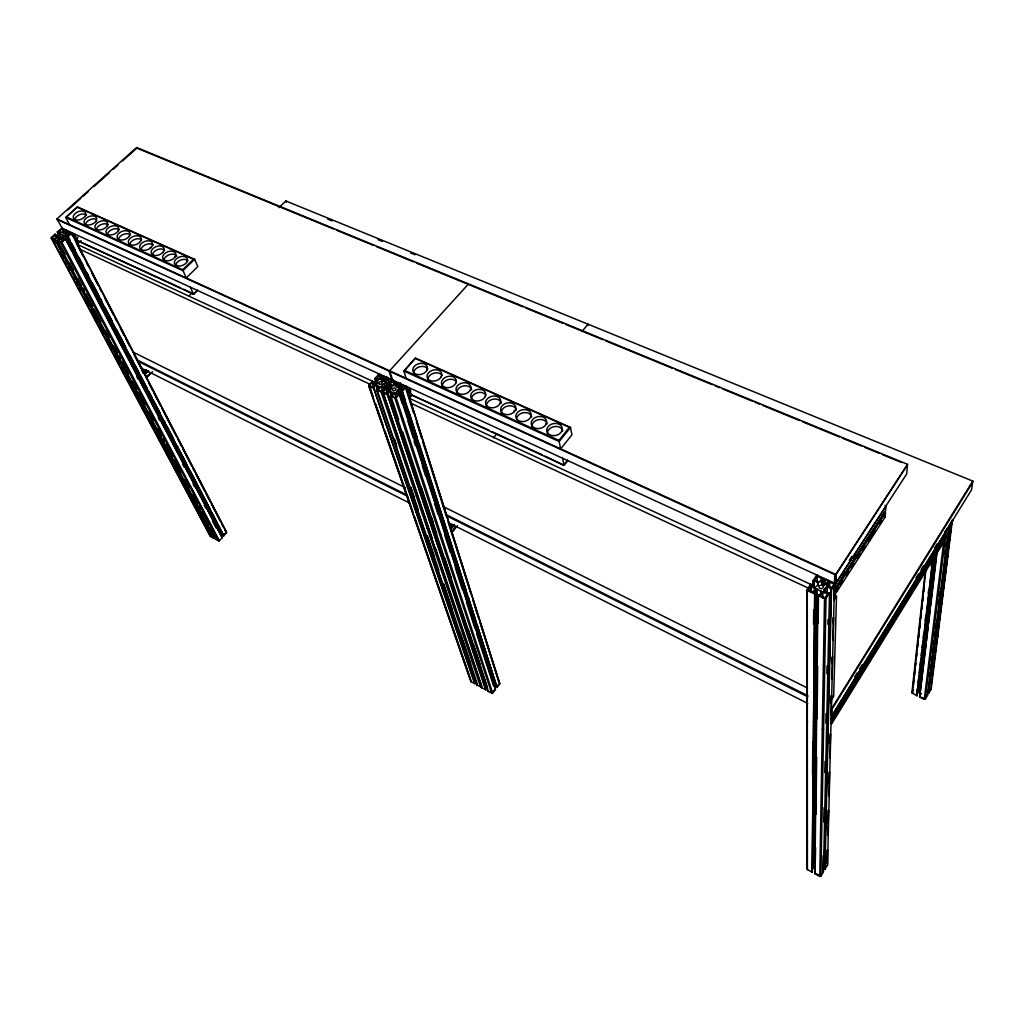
<?xml version="1.0" encoding="UTF-8"?>
<svg xmlns="http://www.w3.org/2000/svg" width="1024" height="1024" viewBox="0 0 1024 1024"><rect width="100%" height="100%" fill="white"/><g stroke="black" fill="none" stroke-linecap="round" stroke-linejoin="round"><path stroke-width="1.5" d="M811.174 591.718L811.699 584.563L810.765 584.128L807.27 589.44L807.078 868.518L807.398 869.568L812.198 872.243L814.72 592.96L813.786 592.525L815.962 589.197L817.165 589.094L821.594 591.808L819.418 595.149L817.971 595.482L814.963 873.779L819.776 876.467L820.89 876.211L823.462 871.834L829.504 592.819L828.07 593.152L824.307 591.398L824.115 589.811L825.613 587.52L827.302 586.803L831.066 588.544L824.243 868.941L824.934 869.325L827.507 864.96L834.496 583.168L835.469 584.205L885.939 506.483L885.005 505.446M807.398 869.568L807.27 589.44M386.176 387.366L382.4 391.578L481.882 687.936L486.093 689.549L387.213 393.856L389.555 391.219L393.715 393.152L390.131 396.083L487.898 691.302L492.237 693.376L495.475 689.549L400.026 393.779L396.006 392.781L397.747 389.722L399.258 389.133L402.035 390.413L401.498 391.027L497.05 687.45L499.789 683.814L405.773 386.15L406.694 387.098M810.675 592.486L810.701 586.086L815.36 588.25L812.851 592.09L808.179 589.914L810.701 586.086M812.736 587.469L812.774 581.082L816.256 575.808L817.754 575.462L816.781 575.014M812.544 774.08L812.762 742.234M813.568 624.371L813.67 610.035M813.67 587.891L814.208 580.762L817.933 582.477L818.125 584.051L816.614 586.342L814.938 587.059L811.2 585.331M814.157 587.136L814.208 580.762M812.198 872.243L814.72 592.96M815.962 589.197L813.491 868.506L814.374 868.442L817.165 589.094M817.139 582.605L817.203 576.205L821.862 578.342L821.773 584.742M817.907 585.664L817.933 582.477M815.616 847.693L814.963 873.779M816 814.285L816.64 757.005M817.075 718.81L817.664 666.304M818.15 623.347L818.47 594.701M388.339 384.947L392.09 380.749L389.082 371.059M821.018 594.086L821.056 590.899M822.733 583.565L822.797 578.778L823.731 579.2L823.629 585.6M822.758 598.118L822.861 591.731L827.571 593.92L825.062 597.773L820.352 595.584L822.861 591.731M824.064 593.011L824.115 589.811M824.128 584.832L824.23 578.445L823.731 579.2M819.776 876.467L824.512 598.528L817.971 595.482M825.523 592.307L825.613 587.52M820.89 876.211L826.022 598.182L829.504 592.819M827.174 593.165L827.302 586.803M827.418 584.115L827.968 580.16L827.878 584.96M823.104 855.501L822.771 871.45L823.462 871.834M823.795 822.016L824.09 807.667M824.819 772.582L825.05 761.421M825.856 723.149L826.048 713.574M826.88 673.702L827.046 665.741M827.904 624.269L828.006 619.494M829.248 586.573L829.35 581.786L834.048 583.949L831.565 587.776L826.854 585.6L829.35 581.786M829.709 587.52L829.747 585.83M829.773 584.422L829.837 581.594L833.357 583.206M824.832 858.714L824.243 868.941M825.203 842.726L825.869 813.952M826.24 797.965L826.867 770.79M827.264 753.203L827.891 726.029M828.339 706.842L828.928 681.267M829.363 662.08L829.952 636.506M830.4 617.318L830.989 591.731M374.144 386.458L372.454 381.005L368.666 385.69L470.95 681.843L475.136 683.443L373.44 387.443L375.795 384.832L379.904 386.739L376.32 389.645L476.928 685.171L481.715 687.078M824.934 869.325L831.501 589.747L834.97 584.41M826.867 862.95L827.2 850.202M827.891 823.091L828.224 810.342M828.915 783.245L829.21 772.083M829.939 743.386L830.195 733.811M830.963 703.526L831.181 695.552M832 663.667L832.154 657.28M833.024 623.808L833.19 617.434M827.533 849.664L827.507 864.96M827.904 835.418L828.57 810.099M828.941 795.853L829.555 772.109M829.939 757.862L830.554 734.118M831.014 718.195L831.821 719.04L944.934 535.962L945.357 532.595L944.589 531.725M831.091 713.536L831.578 695.206M831.987 679.347L832.589 656.294M832.998 640.397L833.6 617.51M834.048 600.653L834.726 574.579M832.499 721.062C829.888 724.378 832.141 724.838 831.77 720.768L944.704 537.894L943.91 537.549L830.95 720.358L831.77 720.768M831.821 719.04L831.898 716.019L945.357 532.595M835.302 590.387L834.368 589.952L884.57 512.512L885.491 512.909L835.302 590.387L835.174 594.854L834.202 594.406L837.658 589.082M834.419 587.712L835.366 588.134L835.738 574.451L907.507 464.32L136.589 147.533L56.896 218.918L62.208 228.275L57.293 231.962L58.778 234.778M836.006 582.822L836.237 574.221M833.6 594.944L836.493 596.288L833.664 696.41L831.45 699.955M884.57 512.512L879.334 521.101M834.202 594.406L835.2 594.278L885.21 516.954L885.491 512.909M885.939 506.483L885.645 510.566L835.366 588.134M907.507 464.32L906.675 473.984L835.482 583.616L61.658 228.032M57.293 231.962L60.467 232.678L60.173 233.664L57.19 235.648L55.104 233.933L51.264 238.144L210.483 536.512L213.581 538.24L54.95 239.117L57.331 236.966L60.378 237.875L57.037 240.845L215.36 539.238L219.354 540.762L222.17 537.664L65.664 238.835L62.464 238.093L64.397 235.622L65.754 235.123L67.866 236.109L67.328 236.595L223.782 535.872L226.547 532.07L71.667 232.627L72.525 233.472M389.837 389.478L388.186 384.026L385.434 382.746L382.31 385.152L382.182 386.368L386.854 387.686L386.317 388.288L387.827 392.845M925.12 572.403L911.923 692.634L916.928 695.795L932.979 559.194M912.282 693.542L925.875 570.202M912.576 692.979L912.922 689.818M913.446 685.069L913.971 680.32M914.496 675.571L915.021 670.822M915.546 666.074L915.904 662.912M916.595 656.576L916.954 653.414M917.645 647.078L917.99 643.917M918.694 637.581L919.04 634.419M919.744 628.083L920.09 624.922M920.794 618.586L921.139 615.424M921.843 609.088L922.189 605.926M922.714 601.178L923.059 598.016M923.763 591.68L924.109 588.518M916.954 691.75L917.312 688.589M918.042 682.266L918.4 679.104M919.13 672.768L919.488 669.606M920.038 664.858L920.397 661.696M921.126 655.373L921.498 652.198M922.035 647.462L922.406 644.288M923.123 637.965L923.494 634.803M925.12 620.57L925.491 617.395M928.218 593.664L928.576 590.502M931.302 566.771L931.661 563.61M916.928 695.795L932.787 558.221M933.811 556.275L918.003 692.531L921.613 693.798M918.835 692.454L934.758 556.186M947.622 527.629L948.8 527.36L927.59 695.258L925.325 699.11L924.275 699.354L919.616 697.088L936.806 551.654M926.118 644.352L919.616 697.088M926.502 641.19L928.179 626.957M928.563 623.795L930.24 609.562M930.624 606.4L936.806 554.214M924.275 699.354L944.947 531.878L946.176 531.597L948.8 527.36M831.693 723.763L944.294 541.222L944.704 537.894M925.325 699.11L946.176 531.597M929.306 675.93L929.702 672.755M930.291 668.006L930.688 664.832M931.29 660.083L931.686 656.909M932.288 652.16L932.685 648.998M933.286 644.237L933.683 641.075M934.477 634.739L934.874 631.565M935.475 626.816L935.872 623.654M938.458 603.059L938.854 599.885M939.443 595.136L939.853 591.974M944.627 553.946L945.024 550.784M945.613 546.035L946.01 542.861M946.611 538.112L947.008 534.938M928.218 692.723L949.504 524.595L950.298 524.928L928.883 693.043L928.218 692.723L928.934 688.998M929.549 684.237L929.946 681.062M930.547 676.301L930.957 673.126M931.558 668.365L931.955 665.203M932.57 660.442L932.966 657.267M933.568 652.506L933.978 649.331M934.579 644.57L935.181 639.808M935.59 636.634L936.192 631.872M936.589 628.71L937.19 623.949M937.6 620.774L937.997 617.6M938.803 611.251L939.213 608.077M939.814 603.315L940.211 600.141M940.826 595.379L941.222 592.205M941.632 589.043L942.234 584.282M942.835 579.52L943.245 576.346M943.846 571.584L944.243 568.41M944.845 563.648L945.459 558.886M945.856 555.712L946.458 550.963M946.867 547.789L947.469 543.027M947.866 539.853L948.48 535.091M949.082 530.33L949.683 525.568M931.29 682.56L931.699 679.411M932.301 674.688L932.71 671.539M933.312 666.816L933.722 663.667M934.323 658.944L934.733 655.795M935.334 651.072L935.744 647.923M936.346 643.187L936.755 640.038M937.562 633.741L937.971 630.592M940.595 610.112L941.005 606.963M941.606 602.24L942.016 599.091M944.653 578.624L945.05 575.475M947.686 554.995L948.083 551.846M948.698 547.123L949.094 543.974M950.72 531.366L951.13 528.218M951.731 523.494L952.141 520.346L950.259 523.379M931.379 683.546L931.994 678.797M932.403 675.622L933.018 670.874M933.427 667.699L934.042 662.95M934.438 659.776L934.848 656.602M935.462 651.853L936.077 647.104M936.486 643.93L937.101 639.168M938.112 631.296L937.894 636.941M938.522 628.147L939.123 623.437M939.533 620.288L940.134 615.578M940.544 612.429L941.146 607.718M941.555 604.582L942.157 599.859M942.566 596.723L943.168 592.013M943.578 588.864L944.179 584.154M944.589 581.005L945.19 576.294M945.6 573.146L946.202 568.435M946.611 565.299L947.213 560.576M947.622 557.44L948.224 552.73M948.838 548.006L949.235 544.87M949.85 540.16L950.246 537.011M950.861 532.301L951.258 529.152M951.872 524.442L952.269 521.293M928.883 693.043L931.136 689.216L952.474 519.731M278.976 207.667L285.824 200.96L972.8 481.088L971.558 489.83L831.462 716.301M67.328 236.595L71.667 232.627M196.8 290.752L193.523 294.246L77.798 240.806L74.189 233.779M77.734 243.533L78.029 244.122L75.187 239.398L77.555 237.248M69.478 224.666L65.779 217.485L77.504 206.95L194.611 259.328L197.811 266.611L186.176 277.926L182.733 269.722L193.562 259.251L194.611 259.328L182.899 270.669L65.779 217.485L77.504 206.95M824.986 867.686L826.214 865.6M931.789 647.168L930.688 647.424M917.632 640.576L918.016 641.523M835.878 715.264L837.542 712.563M839.219 709.85L841.715 705.805M857.574 680.115L860.07 676.07M862.579 672.013L864.243 669.312M871.757 657.139L873.421 654.438M880.09 643.622L882.598 639.578M885.094 635.52L886.771 632.819M893.44 622.003L895.949 617.946M898.445 613.888L900.122 611.187M901.786 608.486L904.282 604.429M906.79 600.371L909.286 596.326M920.141 578.752L922.637 574.694M930.15 562.534L931.814 559.834M939.328 547.661L940.992 544.96M834.189 718.336L837.542 712.883M839.219 710.17L850.982 691.11M852.672 688.384L856.026 682.944M857.702 680.218L860.224 676.134M862.746 672.051L865.267 667.968M867.789 663.885L870.31 659.802M871.987 657.075L874.509 652.992M877.03 648.909L883.75 638.016M885.427 635.302L888.794 629.85M890.47 627.123L892.992 623.04M895.514 618.957L898.035 614.874M900.557 610.79L902.234 608.077M905.6 602.624L907.277 599.898M908.954 597.184L912.32 591.731M913.997 589.018L916.518 584.934M919.04 580.851L921.562 576.755M923.238 574.042L925.76 569.958M928.282 565.875L935.002 554.982M936.678 552.256L940.045 546.816M854.605 677.094L857.126 673.011M859.648 668.941L862.17 664.858M915.994 577.92L918.515 573.85M921.037 569.766L923.558 565.696M934.49 548.032L937.024 543.962M945.37 531.29L947.251 528.243M823.616 728.986L822.285 729.293M950.298 524.928L952.909 520.704M835.187 711.846L837.696 707.789M840.218 703.718L842.726 699.648M868.71 657.626L870.387 654.912M877.939 642.714L879.616 640M896.371 612.89L898.048 610.176M899.725 607.462L903.078 602.048M904.755 599.334L907.264 595.264M909.786 591.206L912.294 587.136M919.846 574.938L921.523 572.224M923.187 569.51L925.709 565.44M928.218 561.382L930.739 557.312M933.248 553.242L934.925 550.528M938.278 545.114L939.955 542.4M942.477 538.33L944.141 535.616M972.8 481.088L832.115 707.866L831.91 715.558L831.053 715.123L831.898 716.019M832.09 708.966L972.621 482.342M807.181 720.614L806.72 721.357L807.565 721.792M514.445 411.52L515.379 410.061A7.706 5.85 -13.5 0 0 511.821 403.123A7.706 5.85 -13.5 0 0 502.054 405.85L501.107 407.309A7.706 5.85 -13.5 0 0 504.653 414.272A7.706 5.85 -13.5 0 0 514.445 411.52L513.677 411.136M835.994 591.206L838.579 587.2M858.419 556.557L860.134 553.894M869.632 539.238L871.347 536.563M840.243 585.075L842.829 581.082M846.272 575.757L848.858 571.763M851.443 567.757L854.029 563.763M857.485 558.438L859.213 555.776M862.656 550.438L865.242 546.445M868.685 541.12L870.413 538.458M872.141 535.795L875.584 530.458M879.898 523.802L881.626 521.139M834.061 600.064L836.493 596.288M849.306 560.384L851.917 556.365M842.227 575.68L844.826 571.661M853.504 558.298L856.102 554.291M835.213 589.184L836.941 586.509M843.008 577.165L848.192 569.165M854.246 559.821L859.443 551.808M867.226 539.789L873.28 530.445M907.456 464.922L835.712 575.027L57.19 219.494M826.381 579.392L824.64 582.054L827.443 583.347M821.862 578.342L819.366 582.144L814.707 579.994L817.203 576.205M822.797 578.778L820.8 581.811L824.512 584.525L826.419 584.41L828.416 581.35L827.482 580.928M487.898 691.302L488.845 691.085M492.813 692.045L494.131 690.291M496.499 687.142L477.44 625.856M497.293 686.093L498.598 684.352M485.542 689.242L487.258 686.963M476.314 680.87L475.136 683.443M476.928 685.171L376.87 389.043M564.826 463.654L567.616 460.134M567.744 460.71L564.045 465.37L411.328 394.829L409.075 387.674M558.912 440.41L569.382 427.379L570.509 427.43L571.93 434.829L560.678 448.896L558.912 440.41L404.762 370.47L403.84 370.995L406.144 378.342M450.202 526.592L450.829 526.899L452.851 524.442M453.798 524.723L450.778 528.41L451.904 532.032L455.949 527.091M451.418 528.73L454.426 525.043M451.789 531.597L455.834 526.643M452.403 531.891L457.459 525.709M440.73 534.118L439.578 534.387M493.453 437.888L496.499 434.214M581.926 331.52L588.032 324.186L588.237 325.44M415.706 521.382L415.859 522.304M150.835 247.693L151.846 246.515A6.784 4.339 -21.6 0 0 150.054 241.075A6.784 4.339 -21.6 0 0 141.517 243.418L140.493 244.582A6.784 4.339 -21.6 0 0 142.259 250.048A6.784 4.339 -21.6 0 0 150.835 247.693L150.259 247.398M410.086 390.694L407.987 393.075L410.125 397.952L409.395 397.619L411.494 395.251M412.019 394.982L409.395 397.619M407.258 390.784L407.949 391.104L410.061 388.723M408.166 393.638L410.266 391.27M408.678 393.395L410.778 391.014M405.261 386.778L402.573 389.811L399.091 388.211L401.792 385.178L405.261 386.778L413.466 412.646M390.131 396.083L395.622 398.246L400.026 393.779M497.05 687.45L402.189 391.347L405.939 387.123M399.629 386.278L398.413 385.229L400.525 382.861M401.126 384.512L398.938 387.277L397.363 387.405L394.79 385.357L396.941 382.95L397.632 383.27L399.104 387.827M394.778 393.062L392.064 396.109L395.533 397.734L398.246 394.675L394.778 393.062L396.262 397.619M415.398 358.067L403.84 370.995L559.181 441.536L570.509 427.43L415.398 358.067L404.762 370.47M396.25 382.63L393.562 385.651L390.106 384.051L392.806 381.043L396.25 382.63L397.722 387.2M485.696 690.074L387.213 393.856M397.632 383.27L398.17 382.669L399.642 387.226M389.146 389.158L387.648 384.627L388.186 384.026M383.066 391.923L385.779 388.89L389.235 390.49L386.522 393.536L383.066 391.923L432.397 538.906M390.515 389.798L389.03 385.267L389.568 384.653L392.32 385.933L390.579 388.979L389.082 389.568L386.317 388.288M386.79 376.563L384.678 378.906L385.894 379.955M388.006 377.6L385.139 380.915L383.578 381.043L381.03 379.021L384.41 376.333L385.92 380.89M380.954 386.65L378.24 389.683L381.683 391.283L384.397 388.25L380.954 386.65L382.477 391.181M387.981 378.829L385.293 381.837L388.723 383.424L391.424 380.416L387.981 378.829L389.478 383.373M369.344 385.536L372.058 382.528L375.475 384.115L372.762 387.123L369.344 385.536L373.504 397.606M376.845 383.462L375.309 378.918L375.846 378.33L378.586 379.584L376.832 382.605L375.334 383.194L372.595 381.926M379.085 374.733L376.384 377.728L379.802 379.302L382.502 376.307L379.085 374.733L380.608 379.29M374.118 387.763L373.581 388.365L368.819 386.15M376.166 383.155L374.63 378.611L379.008 374.246L380.659 377.165M223.334 535.629L211.93 512.512M152.55 371.686L146.624 377.549L144.755 373.901L148.122 370.547M143.014 373.363L146.547 370.074M144.986 374.362L148.621 370.79M146.406 377.101L149.798 373.722M133.274 377.651L132.262 377.882M146.048 369.818L144.294 372.314L141.862 368.358M123.43 372.634L123.443 373.389M197.696 290.15L193.523 294.246L190.336 287.155M391.936 379.789L393.37 380.454L394.842 385.05M188.774 296.141L192.205 292.787M77.478 243.866L81.011 240.64M75.482 239.962L77.837 237.811M71.142 233.126L68.416 235.61L65.766 234.381L68.493 231.91L71.142 233.126L72.614 235.968M57.037 240.845L61.286 242.47L65.664 238.835M64.269 229.965L61.542 232.435L58.906 231.219L61.632 228.762L64.269 229.965L65.741 232.794M66.803 233.293L64.794 230.208L62.618 232.179L64.448 233.779L65.779 233.651L67.968 231.667L69.44 234.509M51.264 238.144L55.475 239.36L213.99 537.792M65.331 230.451L65.869 229.965L67.341 232.806M69.645 235.686L67.443 231.424L68.8 231.744M61.389 238.349L58.65 240.832L61.299 242.074L64.038 239.578L61.389 238.349L62.886 241.178M51.789 237.645L54.528 235.162L57.165 236.39L54.426 238.874L51.789 237.645L54.784 243.277M67.891 209.907L80.973 198.182M83.354 196.058L88.102 191.795M94.054 186.458L109.504 172.608M113.075 169.421L117.824 165.158M122.586 160.896L136.845 148.109L333.581 228.992M496.896 686.618L494.694 685.402L493.555 685.875L476.851 634.24M223.744 535.181L220.902 534.618L64.397 235.622M885.21 516.954L884.211 517.146M826.022 598.182L824.512 598.528M392.09 380.749L393.37 380.454M944.294 541.222L943.398 541.363M379.661 374.157L378.944 373.824M376.32 389.645L381.107 391.872L382.4 391.578L481.882 687.936M411.328 394.829L488.883 430.182M77.798 240.806L180.71 287.91M327.706 219.098L332.147 220.902M378.035 239.642L382.477 241.446M410.598 252.928L415.04 254.746M336.538 230.208L373.517 245.402M376.474 246.618L413.453 261.824M416.41 263.04L522.906 306.829M525.862 308.045L562.842 323.238M565.798 324.454L602.765 339.661M605.734 340.877L672.282 368.243M675.238 369.459L712.218 384.653M715.174 385.869L719.616 387.699M722.573 388.915L752.154 401.075M755.11 402.291L759.552 404.122M762.509 405.338L799.475 420.531M802.445 421.747L839.411 436.954M842.368 438.17L861.606 446.067M864.563 447.283L879.347 453.363M882.304 454.579L901.53 462.49M77.338 207.258L193.562 259.251M415.45 358.515L569.382 427.379M66.509 216.986L182.733 269.722M56.896 218.918L835.738 574.451M62.477 228.838L65.114 230.042M66.163 230.528L66.816 232.55M379.827 374.72L383.232 376.294M384.602 376.922L383.923 376.602L385.382 381.491M388.032 378.496L387.149 377.6L386.611 378.202L388.301 381.542M388.71 378.803L392.154 380.39M393.523 381.018L396.979 382.605M398.362 383.245L397.67 382.925L398.413 385.229M402.509 385.152L405.99 386.752M818.867 576.55L822.362 578.15M823.283 578.586L824.218 579.008M827.955 580.736L828.902 581.158M74.022 237.158L72.218 232.883M183.578 289.242L193.626 293.875M491.763 431.526L542.259 454.835M545.139 456.166L564.045 465.37L562.586 458.214M374.63 378.611L375.309 378.918M387.648 384.627L389.03 385.267M401.498 391.027L402.189 391.347M812.774 581.082L813.709 581.517M830.566 589.312L831.501 589.747M76.608 244.083L376.973 383.296M408.858 398.08L813.299 585.536M79.706 249.203L370.099 384.269M410.573 403.098L809.408 588.595M382.554 392.55L387.354 394.79M807.718 590.694L814.221 593.728M926.912 694.938L927.59 695.258M916.582 694.925L917.261 695.245M921.28 697.19L924.634 698.803M133.222 352.141L405.594 487.821M442.586 506.253L807.142 687.846M136.819 359.782L407.411 495.245M445.914 514.522L807.808 695.693M137.459 360.973L407.693 496.346M446.285 515.686L807.795 696.794M141.069 367.949L410.074 503.309M448.512 522.65L807.68 703.373M141.594 370.598L143.565 371.597M427.008 527.987L428.314 528.653M221.914 533.504L224.141 534.746L226.163 532.518L224.691 529.69M222.17 537.664L73.293 254.157M495.475 689.549L399.334 393.459M216.653 539.29L218.893 540.531L190.515 486.784M477.325 684.659L476.339 680.435M811.878 871.232L812.57 871.616M816.717 873.933L820.173 875.853M449.011 522.906L450.829 526.899M930.778 688.294L931.136 689.216M54.925 239.859L213.581 538.24M59.29 251.712L63.04 258.752M64.538 261.568L66.048 264.384M67.546 267.2L69.043 270.016M72.794 277.056L74.304 279.872M75.802 282.688L77.299 285.504M78.797 288.32L80.307 291.136M84.058 298.163L88.563 306.611M90.061 309.427L96.806 322.099M98.317 324.915L102.81 333.363M106.573 340.403L111.066 348.838M114.816 355.878L119.322 364.326M120.819 367.142L122.33 369.958M123.827 372.774L130.586 385.446M132.083 388.262L138.829 400.922M140.339 403.738L144.832 412.186M148.595 419.226L153.088 427.674M157.594 436.122L161.344 443.162M162.842 445.965L164.352 448.781M165.85 451.597L167.347 454.413M168.845 457.229L172.608 464.269M174.106 467.085L178.611 475.533M180.109 478.349L186.854 491.021M188.365 493.837L195.11 506.496M196.621 509.312L201.114 517.76M204.864 524.8L209.37 533.248M51.29 237.376L171.443 462.656M172.941 465.472L210.483 536.512M122.995 363.059L124.493 365.875M158.797 430.643L160.282 433.459M166.989 446.118L168.486 448.934M194.586 498.214L196.083 501.03M202.79 513.702L204.275 516.518M57.587 240.346L65.05 254.426M69.53 262.861L73.254 269.901M77.734 278.349L81.459 285.389M82.957 288.205L84.442 291.021M85.939 293.837L92.659 306.509M94.144 309.325L100.864 321.997M105.344 330.445L109.069 337.472M113.549 345.92L117.274 352.96M118.771 355.776L120.256 358.592M121.754 361.408L128.474 374.08M132.198 381.12L136.678 389.568M138.163 392.384L144.883 405.056M148.621 412.096L153.088 420.531M157.568 428.979L161.306 436.019M162.79 438.835L164.288 441.651M165.773 444.467L172.493 457.139M173.978 459.955L180.698 472.627M184.435 479.667L188.902 488.115M192.64 495.142L197.12 503.59M198.605 506.406L200.102 509.222M201.587 512.038L208.307 524.71M209.792 527.526L215.77 538.79M54.528 235.162L56.026 237.99M61.85 242.291L219.354 540.762M58.176 236.864L59.661 239.68M60.723 242.56L218.47 540.966M57.331 236.966L58.816 239.782M58.368 231.718L59.853 234.534M57.818 232.205L59.302 235.021M60.378 237.875L61.862 240.691M65.139 238.579L71.808 251.328M136.64 376.435L138.125 379.264M158.182 417.498L159.667 420.326M182.694 464.23L184.179 467.059M193.088 484.045L194.573 486.874M204.237 505.293L205.722 508.122M212.403 520.858L216.115 527.949M64.794 230.208L67.021 234.47M68.608 237.517L70.093 240.358M71.565 243.187L75.251 250.278M78.95 257.37L83.379 265.869M87.078 272.96L88.55 275.789M92.25 282.88L98.893 295.642M100.378 298.47L101.85 301.312M105.549 308.39L112.192 321.152M116.621 329.651L125.491 346.662M129.92 355.174L133.619 362.253M135.091 365.094L138.79 372.173M140.262 375.014L146.918 387.776M148.39 390.605L152.09 397.696M153.562 400.525L160.218 413.286M163.904 420.378L165.389 423.206M166.861 426.035L173.504 438.797M177.203 445.888L186.803 464.307M190.502 471.398L210.445 509.67M67.853 236.838L223.782 535.872M65.754 235.123L221.952 534.195M61.632 228.762L63.846 232.998M68.493 231.91L69.965 234.752M71.654 233.395L226.586 532.787M76.288 243.059L82.906 255.834M86.579 262.925L88.038 265.766M91.712 272.858L98.33 285.632M99.802 288.474L101.261 291.302M104.934 298.406L113.754 315.43M115.226 318.272L116.698 321.101M120.371 328.205L124.045 335.296M125.517 338.125L129.92 346.65M133.594 353.741L143.872 373.606M149.018 383.539L152.691 390.63M154.163 393.472L160.781 406.234M162.24 409.075L176.205 436.032M177.677 438.874L181.35 445.965M182.81 448.806L191.629 465.83M193.101 468.672L194.573 471.514M196.045 474.342L204.851 491.379M206.323 494.208L209.997 501.299M211.469 504.141L220.288 521.165M221.747 524.006L223.219 526.848M285.824 200.96L286.259 202.176M375.578 403.635L383.386 426.278M384.947 430.81L413.043 512.294M414.605 516.826L471.334 681.306M368.678 385.19L470.285 679.475M372.058 382.528L373.606 387.059M373.44 387.443L474.739 683.955M394.445 439.13L395.981 443.648M410.829 487.386L414.4 497.946M427.2 535.654L433.856 555.251M443.584 583.91L452.275 609.549M459.955 632.179L470.707 663.846M375.795 384.832L377.331 389.363M394.253 439.206L396.826 446.758M410.675 487.539L418.368 510.195M427.085 535.872L438.874 570.611M443.494 584.205L475.802 679.36M470.95 681.843L470.797 680.986M381.107 391.872L480.73 687.296M375.846 378.33L377.382 382.861M376.794 384.717L378.33 389.248M435.456 547.994L481.741 685.888M405.146 460.992L406.17 464.026M404.826 460.723L405.85 463.744M381.03 379.021L382.042 382.042M382.31 385.152L383.322 388.173M378.381 374.451L379.891 378.957M382.502 376.307L384.013 380.851M387.904 394.176L486.093 689.549M383.936 383.334L385.446 387.878M385.779 388.89L387.29 393.446M431.36 516.941L432.858 521.485M473.344 644.134L479.846 663.821M389.555 391.219L391.066 395.763M421.12 486.771L436.659 533.786M444.672 558.054L451.187 577.766M468.224 629.338L486.758 685.453M391.168 396.979L398.682 419.699M402.688 431.808L487.795 689.254M385.434 382.746L387.942 390.323M383.194 376.627L384.691 381.171M394.957 398.336L491.738 693.44M390.106 384.051L391.59 388.595M389.568 384.653L391.053 389.197M390.554 391.117L392.064 395.661M396.262 398.029L492.723 693.21M392.845 380.723L389.619 370.803L468.173 284.326M392.806 381.043L394.278 385.587M396.941 382.95L398.413 387.52M397.747 389.722L402.163 403.392M408.064 421.619L413.466 438.323M422.31 465.664L425.754 476.288M434.598 503.629L438.029 514.266M444.915 535.526L450.317 552.23M455.232 567.411L462.592 590.195M466.534 602.342L474.88 628.173M414.016 441.075L415.488 445.632M399.258 389.133L494.694 685.402M401.792 385.178L403.251 389.747M401.101 384.858L402.56 389.427M402.522 391.936L404.954 399.526M408.845 411.686L417.114 437.504M419.059 443.584L466.253 590.925M468.198 597.005L475.494 619.789M406.502 386.483L407.949 391.104M405.773 386.15L499.789 683.814M416.346 421.773L421.658 438.502M422.618 441.549L446.234 516.109M448.166 522.189L470.822 593.715M472.755 599.795L479.014 619.571M479.974 622.618L498.778 681.958M442.368 386.624A7.526 5.594 -15.5 0 1 442.854 383.654L443.802 382.259A7.526 5.594 -15.5 0 1 456.512 381.926M413.786 373.658A7.45 5.466 -16.4 0 1 414.298 370.739L415.258 369.37A7.45 5.466 -16.4 0 1 427.789 369.024M516.57 418.752A7.731 5.914 -12.9 0 1 517.018 417.19L517.952 415.731A7.731 5.914 -12.9 0 1 525.862 412.621A7.731 5.914 -12.9 0 1 531.725 416.87M456.909 393.216A7.565 5.658 -15 0 1 457.357 390.221L458.304 388.8A7.565 5.658 -15 0 1 466.099 385.779A7.565 5.658 -15 0 1 471.654 389.862M427.994 380.109A7.488 5.53 -15.9 0 1 428.493 377.165L429.453 375.77A7.488 5.53 -15.9 0 1 442.074 375.437M531.994 427.264A7.782 5.978 -12.3 0 1 532.339 424.128L533.274 422.656A7.782 5.978 -12.3 0 1 541.222 419.52A7.782 5.978 -12.3 0 1 547.162 423.821M501.466 413.414A7.693 5.837 -13.5 0 1 501.85 410.342L502.784 408.883A7.693 5.837 -13.5 0 1 510.682 405.811A7.693 5.837 -13.5 0 1 516.454 410.01M547.52 434.304A7.821 6.042 -11.7 0 1 547.84 431.13L548.762 429.645A7.821 6.042 -11.7 0 1 556.762 426.496A7.821 6.042 -11.7 0 1 562.778 430.835M471.59 399.872A7.603 5.722 -14.5 0 1 472.026 396.851L472.973 395.43A7.603 5.722 -14.5 0 1 485.875 395.11M486.451 406.605A7.654 5.773 -14 0 1 486.861 403.558L487.795 402.125A7.654 5.773 -14 0 1 495.654 399.053A7.654 5.773 -14 0 1 501.363 403.226M824.666 585.152A2.112 0.998 32.6 0 1 824.538 583.59A2.112 0.998 32.6 0 1 826.944 584.41M96.422 229.773A6.669 4.16 -22.2 0 1 97.306 227.392L98.33 226.266A6.669 4.16 -22.2 0 1 108.314 224.87M74.918 221.005A6.618 4.083 -22.4 0 1 75.622 217.6L76.646 216.474A6.618 4.083 -22.4 0 1 86.541 215.091M152.499 255.194A6.797 4.39 -21.5 0 1 153.318 252.723L154.33 251.558A6.797 4.39 -21.5 0 1 164.608 250.15M107.43 234.765A6.694 4.211 -22 0 1 108.288 232.371L109.312 231.232A6.694 4.211 -22 0 1 119.36 229.837M85.53 224.832A6.643 4.122 -22.3 0 1 86.413 222.477L87.437 221.35A6.643 4.122 -22.3 0 1 96.384 219.302M164.032 260.429A6.822 4.429 -21.4 0 1 164.851 257.946L165.862 256.755A6.822 4.429 -21.4 0 1 176.883 256.294M141.069 250.01A6.771 4.339 -21.7 0 1 141.901 247.565L142.912 246.4A6.771 4.339 -21.7 0 1 153.126 244.992M175.693 265.715A6.848 4.48 -21.2 0 1 176.486 263.206L177.498 262.016A6.848 4.48 -21.2 0 1 187.891 260.595M118.528 239.795A6.72 4.25 -21.9 0 1 119.386 237.389L120.41 236.237A6.72 4.25 -21.9 0 1 130.509 234.842M129.741 244.877A6.746 4.301 -21.8 0 1 130.598 242.445L131.61 241.293A6.746 4.301 -21.8 0 1 141.773 239.898M561.869 430.976L560.947 432.474A7.846 6.042 -11.7 0 1 550.989 435.277A7.846 6.042 -11.7 0 1 547.2 428.109L548.134 426.611A7.846 6.042 -11.7 0 1 558.054 423.834A7.846 6.042 -11.7 0 1 561.869 430.976M546.189 423.923L545.267 425.408A7.795 5.978 -12.3 0 1 535.373 428.198A7.795 5.978 -12.3 0 1 531.674 421.094L532.595 419.622A7.795 5.978 -12.3 0 1 542.477 416.858A7.795 5.978 -12.3 0 1 546.189 423.923M530.701 416.947L529.766 418.419A7.757 5.914 -12.9 0 1 519.923 421.197A7.757 5.914 -12.9 0 1 516.301 414.157L517.235 412.698A7.757 5.914 -12.9 0 1 527.066 409.946A7.757 5.914 -12.9 0 1 530.701 416.947M500.224 403.238L499.29 404.685A7.667 5.786 -14 0 1 489.536 407.424A7.667 5.786 -14 0 1 486.08 400.525L487.027 399.091A7.667 5.786 -14 0 1 496.755 396.378A7.667 5.786 -14 0 1 500.224 403.238M485.235 396.506L484.288 397.939A7.629 5.722 -14.5 0 1 474.598 400.653A7.629 5.722 -14.5 0 1 471.219 393.818L472.166 392.397A7.629 5.722 -14.5 0 1 481.843 389.696A7.629 5.722 -14.5 0 1 485.235 396.506M470.413 389.837L469.466 391.258A7.59 5.658 -15 0 1 459.814 393.958A7.59 5.658 -15 0 1 456.525 387.187L457.472 385.766A7.59 5.658 -15 0 1 467.098 383.091A7.59 5.658 -15 0 1 470.413 389.837M455.744 383.232L454.797 384.64A7.539 5.594 -15.5 0 1 445.197 387.328A7.539 5.594 -15.5 0 1 441.984 380.621L442.944 379.226A7.539 5.594 -15.5 0 1 452.506 376.563A7.539 5.594 -15.5 0 1 455.744 383.232M441.242 376.704L440.294 378.112A7.501 5.53 -15.9 0 1 430.746 380.774A7.501 5.53 -15.9 0 1 427.597 374.131L428.557 372.749A7.501 5.53 -15.9 0 1 438.08 370.099A7.501 5.53 -15.9 0 1 441.242 376.704M426.893 370.253L425.933 371.635A7.475 5.466 -16.3 0 1 416.435 374.298A7.475 5.466 -16.3 0 1 413.363 367.718L414.336 366.336A7.475 5.466 -16.3 0 1 423.808 363.699A7.475 5.466 -16.3 0 1 426.893 370.253M186.752 262.221L185.741 263.424A6.874 4.48 -21.2 0 1 177.062 265.818A6.874 4.48 -21.2 0 1 175.142 260.224L176.154 259.021A6.874 4.48 -21.2 0 1 184.819 256.653A6.874 4.48 -21.2 0 1 186.752 262.221M175.002 256.934L173.99 258.125A6.835 4.429 -21.3 0 1 165.35 260.506A6.835 4.429 -21.3 0 1 163.482 254.963L164.493 253.773A6.835 4.429 -21.3 0 1 173.12 251.405A6.835 4.429 -21.3 0 1 175.002 256.934M163.366 251.699L162.355 252.877A6.81 4.39 -21.5 0 1 153.754 255.245A6.81 4.39 -21.5 0 1 151.936 249.754L152.947 248.576A6.81 4.39 -21.5 0 1 161.536 246.221A6.81 4.39 -21.5 0 1 163.366 251.699M140.429 241.382L139.418 242.547A6.758 4.301 -21.8 0 1 130.893 244.89A6.758 4.301 -21.8 0 1 129.165 239.475L130.189 238.323A6.758 4.301 -21.8 0 1 138.688 235.994A6.758 4.301 -21.8 0 1 140.429 241.382M129.126 236.301L128.115 237.453A6.733 4.25 -21.9 0 1 119.629 239.782A6.733 4.25 -21.9 0 1 117.952 234.419L118.976 233.267A6.733 4.25 -21.9 0 1 127.437 230.95A6.733 4.25 -21.9 0 1 129.126 236.301M117.926 231.258L116.915 232.41A6.707 4.211 -22 0 1 108.467 234.726A6.707 4.211 -22 0 1 106.842 229.402L107.866 228.262A6.707 4.211 -22 0 1 116.288 225.958A6.707 4.211 -22 0 1 117.926 231.258M106.842 226.266L105.818 227.405A6.682 4.16 -22.1 0 1 97.408 229.722A6.682 4.16 -22.1 0 1 95.834 224.435L96.858 223.296A6.682 4.16 -22.1 0 1 105.242 221.005A6.682 4.16 -22.1 0 1 106.842 226.266M95.859 221.325L94.835 222.464A6.656 4.122 -22.2 0 1 86.464 224.755A6.656 4.122 -22.2 0 1 84.928 219.52L85.952 218.394A6.656 4.122 -22.2 0 1 94.298 216.102A6.656 4.122 -22.2 0 1 95.859 221.325M84.966 216.435L83.942 217.549A6.63 4.083 -22.3 0 1 75.61 219.84A6.63 4.083 -22.3 0 1 74.125 214.643L75.149 213.517A6.63 4.083 -22.3 0 1 83.469 211.251A6.63 4.083 -22.3 0 1 84.966 216.435M393.472 390.694A1.792 1.318 -17.5 0 0 395.904 388.941A1.792 1.318 -17.5 0 0 393.101 388.416A1.792 1.318 -17.5 0 0 393.472 390.694M819.661 588.186A2.125 1.754 3.7 0 0 823.181 587.366A2.125 1.754 3.7 0 0 820.493 585.242A2.125 1.754 3.7 0 0 819.661 588.186M61.043 236.493A1.6 0.986 -23 0 0 62.938 234.778A1.6 0.986 -23 0 0 60.403 234.893A1.6 0.986 -23 0 0 61.043 236.493M379.686 384.294A1.792 1.306 -17.9 0 0 382.118 382.566A1.792 1.306 -17.9 0 0 379.341 382.054A1.792 1.306 -17.9 0 0 379.686 384.294"/></g></svg>
